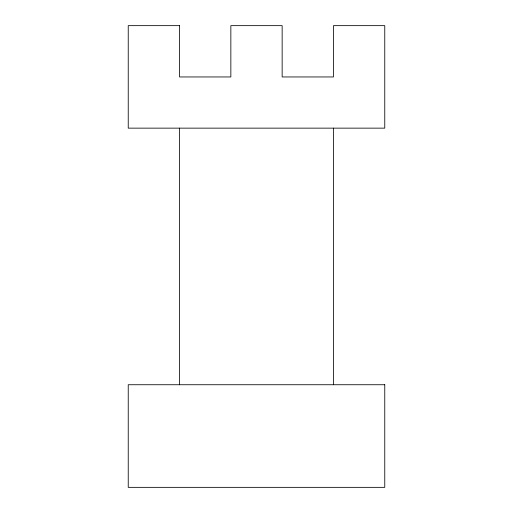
<?xml version="1.0" encoding="UTF-8"?>
<svg xmlns="http://www.w3.org/2000/svg" width="513" height="513" viewBox="0 0 513 513"><rect width="100%" height="100%" fill="white"/><g stroke="black" fill="none" stroke-linecap="round" stroke-linejoin="round"><path stroke-width="0.77" d="M333.456 128.141L333.456 384.737M179.544 128.141L179.544 384.737M179.544 25.65L128.237 25.65L128.237 128.141L384.763 128.141L384.763 25.65L333.456 25.65L333.456 76.956L282.15 76.956L282.15 25.65L230.85 25.65L230.85 76.956L179.544 76.956L179.544 25.65M384.763 384.737L128.237 384.737L128.237 487.35L384.763 487.35L384.763 384.737"/></g></svg>
